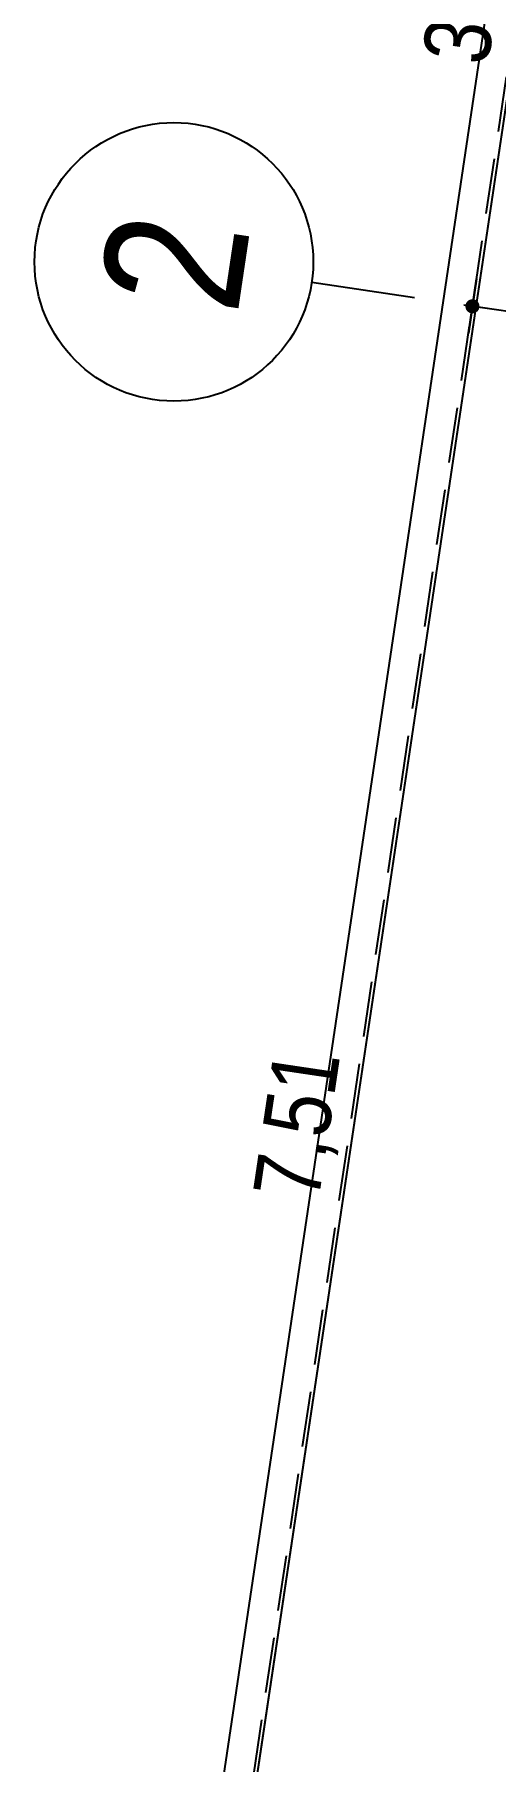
# Model space of a CAD drawing. Header units: millimetres. Extents: x 338 to 506, y 179 to 335.
# Drawn here: x 386.65 to 388.74, y 220.22 to 228.03 of the extents above; entities that cross this region are included whole.
import ezdxf
from ezdxf.enums import TextEntityAlignment as Align

# ---------------------------------------------------------------- set-up
doc = ezdxf.new("R2010")
doc.units = ezdxf.units.MM
doc.linetypes.add('CENTER', pattern=[2, 1.25, -0.25, 0.25, -0.25])
doc.linetypes.add('DASHED2', pattern=[0.375, 0.25, -0.125])
for name, color, linetype in [('ANDEN', 251, 'Continuous'), ('COTAS', 30, 'Continuous'), ('EJES_DE_COLUMNA', 255, 'DASHED2'), ('MUROS', 32, 'Continuous')]:
    doc.layers.add(name, color=color, linetype=linetype)
doc.styles.get("Standard").update_dxf_attribs({"font": 'ARIALUNI.ttf'})
doc.styles.add('TECHNIC', font='txt')
doc.dimstyles.new('CONSTRUIME', dxfattribs={"dimtxt": 0.09, "dimasz": 0.027, "dimexe": 0.04, "dimexo": 0.1, "dimgap": 0.04, "dimtad": 1, "dimtih": 1, "dimtoh": 1, "dimdec": 4, "dimzin": 5, "dimdsep": 46, "dimtxsty": 'Standard', "dimcen": -0.05, "dimclrd": 253, "dimclre": 253, "dimclrt": 7, "dimadec": 0, "dimazin": 0, "dimtfac": 1, "dimtdec": 4, "dimtmove": 2, "dimatfit": 3, "dimfxl": 1, "dimtolj": 1, "dimarcsym": 0})

# ---------------------------------------------------------------- blocks, each defined once
blk = doc.blocks.new('BAÑOS_PUBLICOS_PISO_1')
at = {"layer": 'ANDEN'}
for p, q in [((2939.9363, 1984.13867), (2928.3727, 1984.13867)), ((2939.7863, 1983.98867), (2928.5227, 1983.98867))]:
    blk.add_line(p, q, dxfattribs=at)
blk.add_lwpolyline([(2928.53489, 1983.98867), (2928.53489, 1981.98867), (2929.7727, 1981.98867), (2929.7727, 1982.48867), (2938.5363, 1982.48867), (2938.5363, 1981.98867), (2939.7863, 1981.98867), (2939.7863, 1983.98867)], close=True, dxfattribs=at)
blk = doc.blocks.new('ARROW')
at = {"layer": 'COTAS', "color": 1}
blk.add_line((2.5, 0), (-2.5, 0), dxfattribs=at)
at = {"layer": 'COTAS', "color": 1, "const_width": 0.635}
blk.add_lwpolyline([(-0.32, 0, 1), (0.32, 0, 1)], format="xyb", close=True, dxfattribs=at)
blk = doc.blocks.new('*U708')
at = {"layer": 'EJES_DE_COLUMNA', "color": 7, "style": 'TECHNIC'}
blk.add_text('7,51', height=0.3, dxfattribs=at).set_placement((671.0305, 199.0935))
blk = doc.blocks.new('*D633')
at = {"layer": 'DEFPOINTS', "color": 0, "transparency": 16777216}
for p in [(667.6277, 199.0013), (675.1413, 199.0013), (675.1413, 197.9618)]:
    blk.add_point(p, dxfattribs=at)
at = {"layer": 'EJES_DE_COLUMNA', "color": 253, "transparency": 16777216}
for p, q in [((667.6277, 199.0013), (667.6277, 199.0413)), ((675.1413, 198.9013), (675.1413, 199.0413)), ((667.6777, 199.0013), (675.0913, 199.0013))]:
    blk.add_line(p, q, dxfattribs=at)
at = {"transparency": 16777216}
blk.add_blockref('*U708', (0, 0), dxfattribs=at)
at = {"layer": 'EJES_DE_COLUMNA', "color": 253, "transparency": 16777216, "xscale": 0.05, "yscale": 0.05, "zscale": 0.05, "rotation": 180}
blk.add_blockref('ARROW', (667.6277, 199.0013), dxfattribs=at)
at = {"layer": 'EJES_DE_COLUMNA', "color": 253, "transparency": 16777216, "xscale": 0.05, "yscale": 0.05, "zscale": 0.05}
blk.add_blockref('ARROW', (675.1413, 199.0013), dxfattribs=at)
blk = doc.blocks.new('*U709')
at = {"layer": 'EJES_DE_COLUMNA', "color": 7, "style": 'TECHNIC'}
blk.add_text('3,00', height=0.3, dxfattribs=at).set_placement((676.2237, 199.0935))
blk = doc.blocks.new('*D634')
at = {"layer": 'DEFPOINTS', "color": 0, "transparency": 16777216}
for p in [(678.1413, 199.0013), (675.1413, 197.9618), (678.1413, 197.9618)]:
    blk.add_point(p, dxfattribs=at)
at = {"layer": 'EJES_DE_COLUMNA', "color": 253, "transparency": 16777216}
for p, q in [((675.1413, 198.9013), (675.1413, 199.0413)), ((678.1413, 198.9013), (678.1413, 199.0413)), ((675.1913, 199.0013), (678.0913, 199.0013))]:
    blk.add_line(p, q, dxfattribs=at)
at = {"transparency": 16777216}
blk.add_blockref('*U709', (0, 0), dxfattribs=at)
at = {"layer": 'EJES_DE_COLUMNA', "color": 253, "transparency": 16777216, "xscale": 0.05, "yscale": 0.05, "zscale": 0.05, "rotation": 180}
blk.add_blockref('ARROW', (675.1413, 199.0013), dxfattribs=at)
at = {"layer": 'EJES_DE_COLUMNA', "color": 253, "transparency": 16777216, "xscale": 0.05, "yscale": 0.05, "zscale": 0.05}
blk.add_blockref('ARROW', (678.1413, 199.0013), dxfattribs=at)
blk = doc.blocks.new('EJES_ESTRUCTURALES')
at = {"layer": 'EJES_DE_COLUMNA', "color": 9, "linetype": 'CENTER'}
blk.add_line((675.14128, 131.2663), (675.14128, 199.7363), dxfattribs=at)
at = {"layer": 'EJES_DE_COLUMNA', "color": 9, "linetype": 'Continuous'}
blk.add_circle((675.14128, 200.3663), 0.63, dxfattribs=at)
at = {"layer": 'EJES_DE_COLUMNA', "color": 1, "style": 'TECHNIC'}
blk.add_text('2', height=0.63, dxfattribs=at).set_placement((675.14128, 200.3663), align=Align.MIDDLE)
at = {"layer": 'EJES_DE_COLUMNA'}
for base, p1, p2, picture, middle in [((675.14128, 199.00127), (667.62768, 199.00127), (675.14128, 197.96185), '*D633', (671.38448, 199.21737)), ((678.14128, 199.00127), (675.14128, 197.96185), (678.14128, 197.96185), '*D634', (676.64128, 199.21737))]:
    dim = blk.add_linear_dim(base=base, p1=p1, p2=p2, dimstyle='CONSTRUIME', override={"dimtxt": 0.3, "dimasz": 0.05}, dxfattribs=at)
    dim.commit()
    dim.dimension.update_dxf_attribs({"geometry": picture, "text_midpoint": middle})
blk = doc.blocks.new('A$C7152A42C')
at = {"color": 18}
blk.add_blockref('BAÑOS_PUBLICOS_PISO_1', (-2892.7659, -1880.28762), dxfattribs=at)
at = {"layer": 'EJES_DE_COLUMNA'}
blk.add_blockref('EJES_ESTRUCTURALES', (-631.22088, -95.28525), dxfattribs=at)

msp = doc.modelspace()

# ---------------------------------------------------------------- block references
at = {"layer": 'MUROS', "color": 32, "rotation": 81.53046525965426}
msp.add_blockref('A$C7152A42C', (484.7482, 168.0844), dxfattribs=at)

doc.saveas('drawing.dxf')
